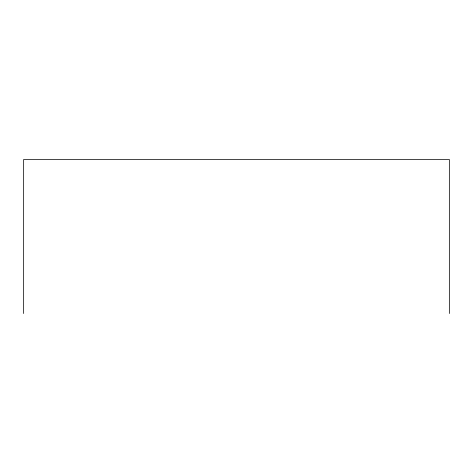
<?xml version="1.0" encoding="UTF-8"?>
<svg xmlns="http://www.w3.org/2000/svg" width="473" height="473" viewBox="0 0 473 473"><rect width="100%" height="100%" fill="white"/><g stroke="black" fill="none" stroke-linecap="round" stroke-linejoin="round"><path stroke-width="0.71" d="M449.35 313.516L449.35 159.484L23.65 159.484L23.65 313.516"/></g></svg>
